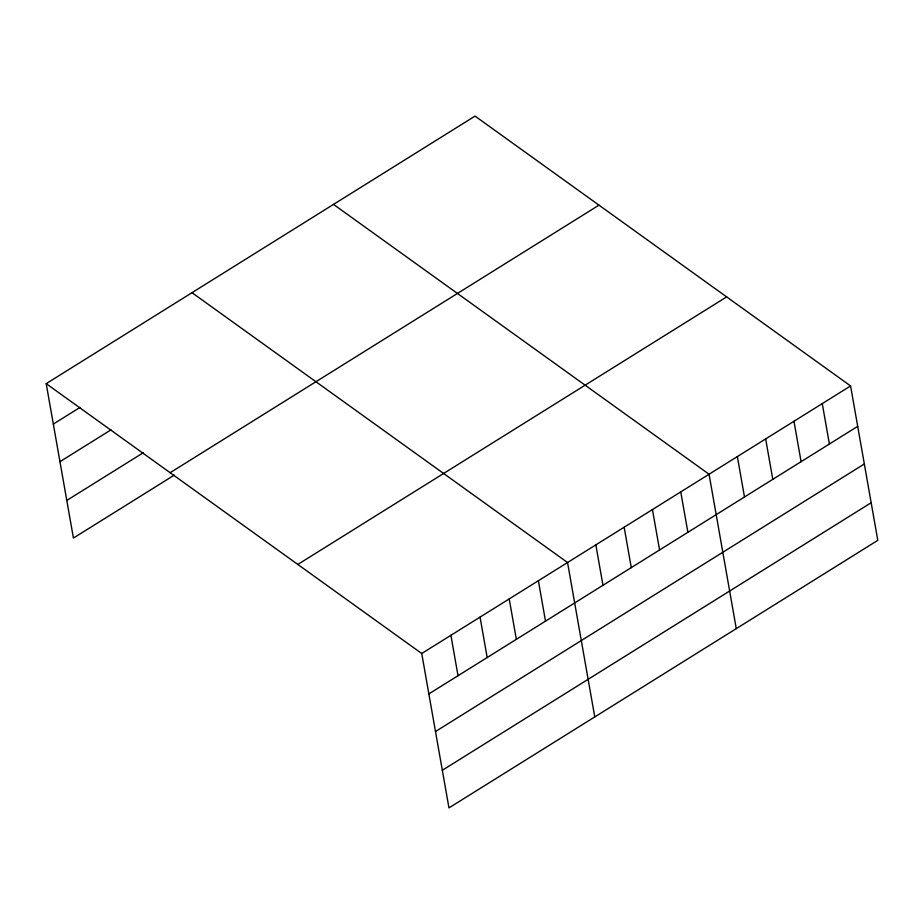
<?xml version="1.0" encoding="UTF-8"?>
<svg xmlns="http://www.w3.org/2000/svg" width="924" height="924" viewBox="0 0 924 924"><rect width="100%" height="100%" fill="white"/><g stroke="black" fill="none" stroke-linecap="round" stroke-linejoin="round"><path stroke-width="1.39" d="M46.2 383.656L475.04 116.101L850.577 385.943L877.8 540.344L448.96 807.899L421.737 653.499L46.2 383.656L73.423 538.057L174.278 475.132M53.326 424.07L80.053 407.403M59.956 461.688L110.995 429.845M66.794 500.438L143.335 452.691M170.132 472.707L598.971 205.151M297.805 564.448L726.645 296.893M421.737 653.499L850.577 385.943M428.863 693.912L857.703 426.357M435.493 731.531L864.333 463.975M442.33 770.281L871.17 502.725M333.518 204.4L709.054 474.231L736.278 628.632M192.007 292.689L567.544 562.531L594.767 716.932M822.268 403.603L829.394 444.017M793.97 421.263L801.096 461.677M765.661 438.923L772.787 479.337M737.364 456.572L744.49 496.997M680.757 491.891L687.883 532.305M652.448 509.551L659.574 549.965M624.15 527.211L631.277 567.625M595.841 544.871L602.968 585.285M538.38 580.722L545.507 621.136M509.216 598.914L516.343 639.327M480.053 617.105L487.179 657.53M450.9 635.308L458.027 675.721"/></g></svg>
